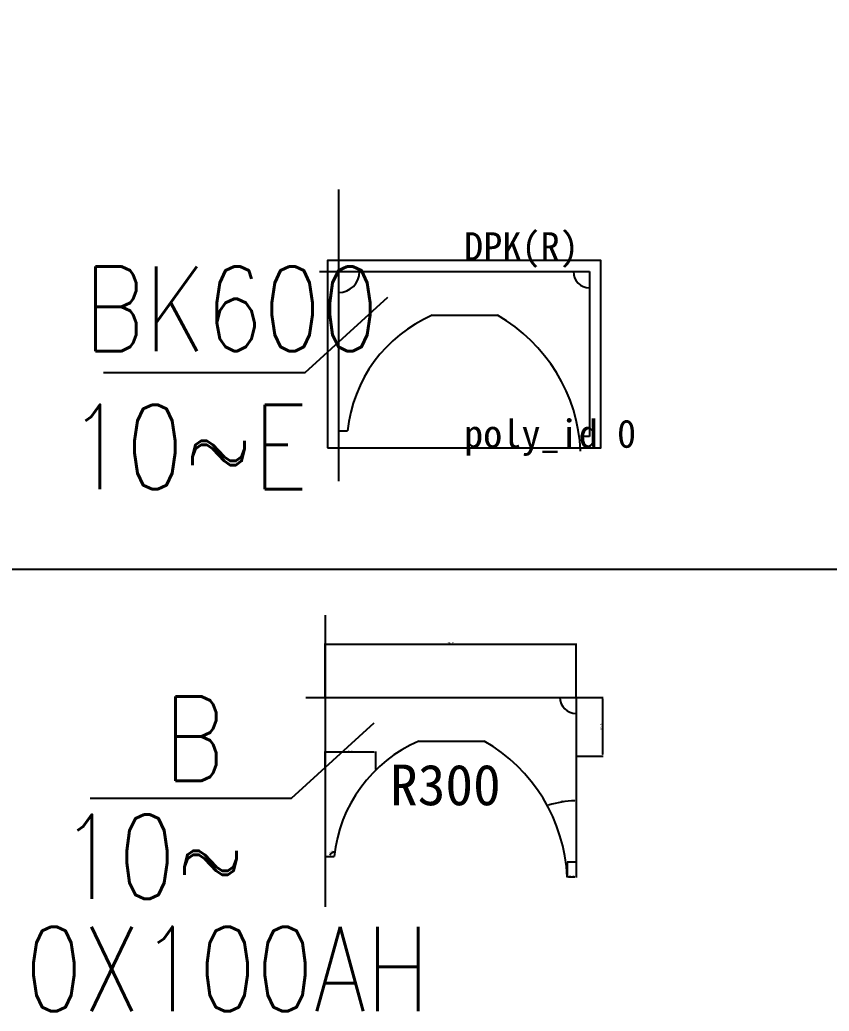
# Model space of a CAD drawing. Header units: millimetres. Extents: x -8154 to 2131, y 2597 to 6746.
# Drawn here: x -749 to 691, y 2597 to 4359 of the extents above; entities that cross this region are included whole.
import ezdxf

# ---------------------------------------------------------------- set-up
doc = ezdxf.new("R2010")
doc.units = ezdxf.units.MM
for name, color, linetype in [('100-TX1', 7, 'Continuous'), ('Braket', 30, 'Continuous'), ('Free_Edge', 7, 'Continuous'), ('待检测', 7, 'Continuous')]:
    doc.layers.add(name, color=color, linetype=linetype)
doc.styles.add('JNRD_E1', font='romans.shx', dxfattribs={"width": 0.8})
doc.styles.get("Standard").update_dxf_attribs({"font": ''})
doc.styles.get('Standard').set_extended_font_data('SimSun')
doc.dimstyles.new('ISO-25', dxfattribs={"dimtxt": 2.5, "dimasz": 2.5, "dimexe": 1.25, "dimexo": 0.625, "dimtad": 1, "dimtxsty": 'Standard', "dimcen": 2.5, "dimazin": 3, "dimtfac": 1, "dimtmove": 0, "dimatfit": 3})

# ---------------------------------------------------------------- blocks, each defined once
blk = doc.blocks.new('*D34')
at = {"color": 0, "lineweight": -2}
for p, q in [((-205.6, 3026.5), (-205.6, 3058.1)), ((-118.3, 3056.8), (-203.1, 3056.8)), ((-115.8, 3026.5), (-115.8, 3058.1))]:
    blk.add_line(p, q, dxfattribs=at)
at = {"color": 0}
for points in [[(-203.1, 3057.2), (-203.1, 3056.4), (-205.6, 3056.8)], [(-118.3, 3056.4), (-118.3, 3057.2), (-115.8, 3056.8)]]:
    blk.add_solid(points, dxfattribs=at)
at = {"layer": 'Defpoints', "color": 0}
for p in [(-205.6, 3056.8), (-205.6, 3025.8), (-115.8, 3025.8)]:
    blk.add_point(p, dxfattribs=at)
at = {"color": 0, "insert": (-160.7, 3058.9), "char_height": 2.5, "attachment_point": 5}
blk.add_mtext('89,85', dxfattribs=at)
blk = doc.blocks.new('*D35')
at = {"color": 0, "lineweight": -2}
blk.add_arc((-189.7, 2871.3), 8.19, 81.998, 162.4363, dxfattribs=at)
at = {"color": 0}
for points in [[(-197.9, 2873.8), (-197.1, 2873.7), (-197.9, 2871.3)], [(-188.7, 2879), (-188.4, 2879.8), (-186.1, 2878.7)]]:
    blk.add_solid(points, dxfattribs=at)
at = {"layer": 'Defpoints', "color": 0}
for p in [(-115.8, 3025.8), (-191.5, 2879.3), (-205.6, 2871.3), (-189.7, 2871.3), (-189.7, 2871.3)]:
    blk.add_point(p, dxfattribs=at)
at = {"color": 0, "insert": (-195, 2879.8), "char_height": 2.5, "attachment_point": 5, "rotation": 32.2172}
blk.add_mtext('116%%d', dxfattribs=at)
blk = doc.blocks.new('*D36')
at = {"color": 0, "lineweight": -2}
blk.add_arc((240.8, 2815.8), 154.7, 90.9258, 108.4078, dxfattribs=at)
at = {"color": 0}
for points in [[(191.8, 2963), (192.1, 2962.2), (189.6, 2961.8)], [(238.3, 2970.1), (238.3, 2971), (240.8, 2970.6)]]:
    blk.add_solid(points, dxfattribs=at)
at = {"layer": 'Defpoints', "color": 0}
for p in [(240.8, 3154.4), (172.2, 3011.5), (208.7, 2967.2), (224.9, 2861.3), (240.8, 2861.3)]:
    blk.add_point(p, dxfattribs=at)
at = {"color": 0, "insert": (214.5, 2970.2), "char_height": 2.5, "attachment_point": 5, "rotation": 9.6668}
blk.add_mtext('19%%d', dxfattribs=at)
blk = doc.blocks.new('*D37')
at = {"color": 0, "lineweight": -2}
for p, q in [((-205.6, 3155.1), (-205.6, 3250.3)), ((-203.1, 3249.1), (238.3, 3249.1)), ((240.8, 3155.1), (240.8, 3250.3))]:
    blk.add_line(p, q, dxfattribs=at)
at = {"color": 0}
for points in [[(-203.1, 3249.5), (-203.1, 3248.7), (-205.6, 3249.1)], [(238.3, 3248.7), (238.3, 3249.5), (240.8, 3249.1)]]:
    blk.add_solid(points, dxfattribs=at)
at = {"layer": 'Defpoints', "color": 0}
for p in [(240.8, 3249.1), (-205.6, 3154.4), (240.8, 3154.4)]:
    blk.add_point(p, dxfattribs=at)
at = {"color": 0, "insert": (17.6, 3251.2), "char_height": 2.5, "attachment_point": 5}
blk.add_mtext('446,43', dxfattribs=at)
blk = doc.blocks.new('*D38')
at = {"color": 0, "lineweight": -2}
for p, q in [((241.5, 3154.4), (288.7, 3154.4)), ((287.5, 3151.9), (287.5, 3052.7)), ((241.5, 3050.2), (288.7, 3050.2))]:
    blk.add_line(p, q, dxfattribs=at)
at = {"color": 0}
for points in [[(287.9, 3151.9), (287, 3151.9), (287.5, 3154.4)], [(287, 3052.7), (287.9, 3052.7), (287.5, 3050.2)]]:
    blk.add_solid(points, dxfattribs=at)
at = {"layer": 'Defpoints', "color": 0}
for p in [(240.8, 3154.4), (240.8, 3050.2), (287.5, 3050.2)]:
    blk.add_point(p, dxfattribs=at)
at = {"color": 0, "insert": (285.4, 3102.3), "char_height": 2.5, "attachment_point": 5, "rotation": 90}
blk.add_mtext('104,28', dxfattribs=at)
blk = doc.blocks.new('*D39')
at = {"color": 0, "lineweight": -2}
for p, q in [((224.9, 2860.7), (224.9, 2834)), ((240.8, 2860.7), (240.8, 2834)), ((227.4, 2835.3), (238.3, 2835.3))]:
    blk.add_line(p, q, dxfattribs=at)
at = {"color": 0}
for points in [[(227.4, 2835.7), (227.4, 2834.9), (224.9, 2835.3)], [(238.3, 2834.9), (238.3, 2835.7), (240.8, 2835.3)]]:
    blk.add_solid(points, dxfattribs=at)
at = {"layer": 'Defpoints', "color": 0}
for p in [(224.9, 2861.3), (240.8, 2861.3), (240.8, 2835.3)]:
    blk.add_point(p, dxfattribs=at)
at = {"color": 0, "insert": (232.8, 2837.4), "char_height": 2.5, "attachment_point": 5}
blk.add_mtext('15,95', dxfattribs=at)

msp = doc.modelspace()

# ---------------------------------------------------------------- linework, layer by layer
for p, q in [((-181.734, 4057.204), (-181.734, 3538.813)), ((-215.977, 3911.343), (264.701, 3911.343)), ((264.701, 3911.343), (264.701, 3618.214)), ((-241.396, 3732.143), (-94.381, 3865.816)), ((-599.892, 3732.143), (-241.396, 3732.143)), ((-205.608, 3300.304), (-205.608, 2781.913)), ((-239.851, 3154.443), (240.827, 3154.443)), ((240.827, 3154.443), (240.827, 2861.314)), ((-265.27, 2975.243), (-118.255, 3108.916)), ((-39.059, 3076.798), (76.95, 3076.798)), ((-623.766, 2975.243), (-265.27, 2975.243)), ((-205.608, 2871.316), (-189.673, 2871.316)), ((240.827, 2861.314), (224.872, 2861.314))]:
    msp.add_line(p, q)
for centre, radius, start, end in [((-181.734, 3911.343), 37.247, 270, 0), ((264.701, 3911.343), 28.764, 180, 270), ((240.827, 3154.443), 28.764, 180, 270), ((61.056, 2845.477), 252.057, 113.402904, 174.116149), ((-68.327, 2821.761), 293.512, 2.6431, 60.332676)]:
    msp.add_arc(centre, radius, start, end)
at = {"layer": 'Braket'}
msp.add_lwpolyline([(-201.734, 3598.214), (284.701, 3598.214), (284.701, 3931.343), (-201.734, 3931.343)], close=True, dxfattribs=at)
at = {"layer": 'Free_Edge'}
for p, q in [((-15.186, 3833.698), (100.824, 3833.698)), ((-181.734, 3628.215), (-165.799, 3628.215)), ((264.701, 3618.214), (248.746, 3618.214))]:
    msp.add_line(p, q, dxfattribs=at)
for centre, radius, start, end in [((84.93, 3602.377), 252.057, 113.402904, 174.116149), ((-44.453, 3578.661), 293.512, 2.6431, 60.332676)]:
    msp.add_arc(centre, radius, start, end, dxfattribs=at)
at = {"layer": '待检测'}
msp.add_lwpolyline([(-920.597, 5283.649), (-920.597, 3382.385), (1040.577, 3382.385), (1040.577, 5395.488), (-920.597, 5283.649)], dxfattribs=at)

# ---------------------------------------------------------------- texts
msp.add_text('R300', height=72.4065, rotation=1080).set_placement((-90.284, 2962.68))
at = {"layer": '100-TX1', "color": 2, "linetype": 'Continuous', "style": 'JNRD_E1', "width": 0.8}
for s, p in [('BK600', (-634.692, 3770.21)), ('10~E', (-662.855, 3524.691)), ('B', (-492.276, 3006.081)), ('10~', (-677.044, 2796.181)), ('FB10X100AH', (-1043.232, 2596.566))]:
    msp.add_text(s, height=150, dxfattribs=at).set_placement(p)
at = {"layer": 'Braket'}
for s, p in [('DPK(R)', (41.484, 3931.343)), ('poly_id 0', (41.484, 3598.214))]:
    msp.add_text(s, height=50, dxfattribs=at).set_placement(p)

# ---------------------------------------------------------------- dimensions: what is measured, and where the dimension line sits
dim = msp.add_aligned_dim(p1=(-205.6075, 3154.4433), p2=(240.8274, 3154.4433), distance=94.6501, dimstyle='ISO-25')
dim.commit()
dim.dimension.update_dxf_attribs({"geometry": '*D37', "text_midpoint": (17.6099, 3251.1779)})
for base, line1, line2, picture, middle in [((208.658, 2967.179), ((224.872, 2861.314), (172.172, 3011.52)), ((240.827, 3154.443), (240.827, 2861.314)), '*D36', (214.532, 2970.211)), ((-191.509, 2879.295), ((-205.608, 2871.316), (-189.673, 2871.316)), ((-189.673, 2871.316), (-115.755, 3025.831)), '*D35', (-195.038, 2879.829))]:
    dim = msp.add_angular_dim_2l(base=base, line1=line1, line2=line2, dimstyle='ISO-25')
    dim.commit()
    dim.dimension.update_dxf_attribs({"geometry": picture, "text_midpoint": middle})
dim = msp.add_linear_dim(base=(287.462, 3050.164), p1=(240.827, 3154.443), p2=(240.827, 3050.164), angle=90, dimstyle='ISO-25')
dim.commit()
dim.dimension.update_dxf_attribs({"geometry": '*D38', "text_midpoint": (285.377, 3102.304)})
for base, p1, p2, picture, middle in [((-205.608, 3056.817), (-115.755, 3025.831), (-205.608, 3025.831), '*D34', (-160.681, 3058.901)), ((240.82737, 2835.29658), (224.87242, 2861.3142), (240.82737, 2861.3142), '*D39', (232.8499, 2837.38108))]:
    dim = msp.add_linear_dim(base=base, p1=p1, p2=p2, dimstyle='ISO-25')
    dim.commit()
    dim.dimension.update_dxf_attribs({"geometry": picture, "text_midpoint": middle})

doc.saveas('drawing.dxf')
